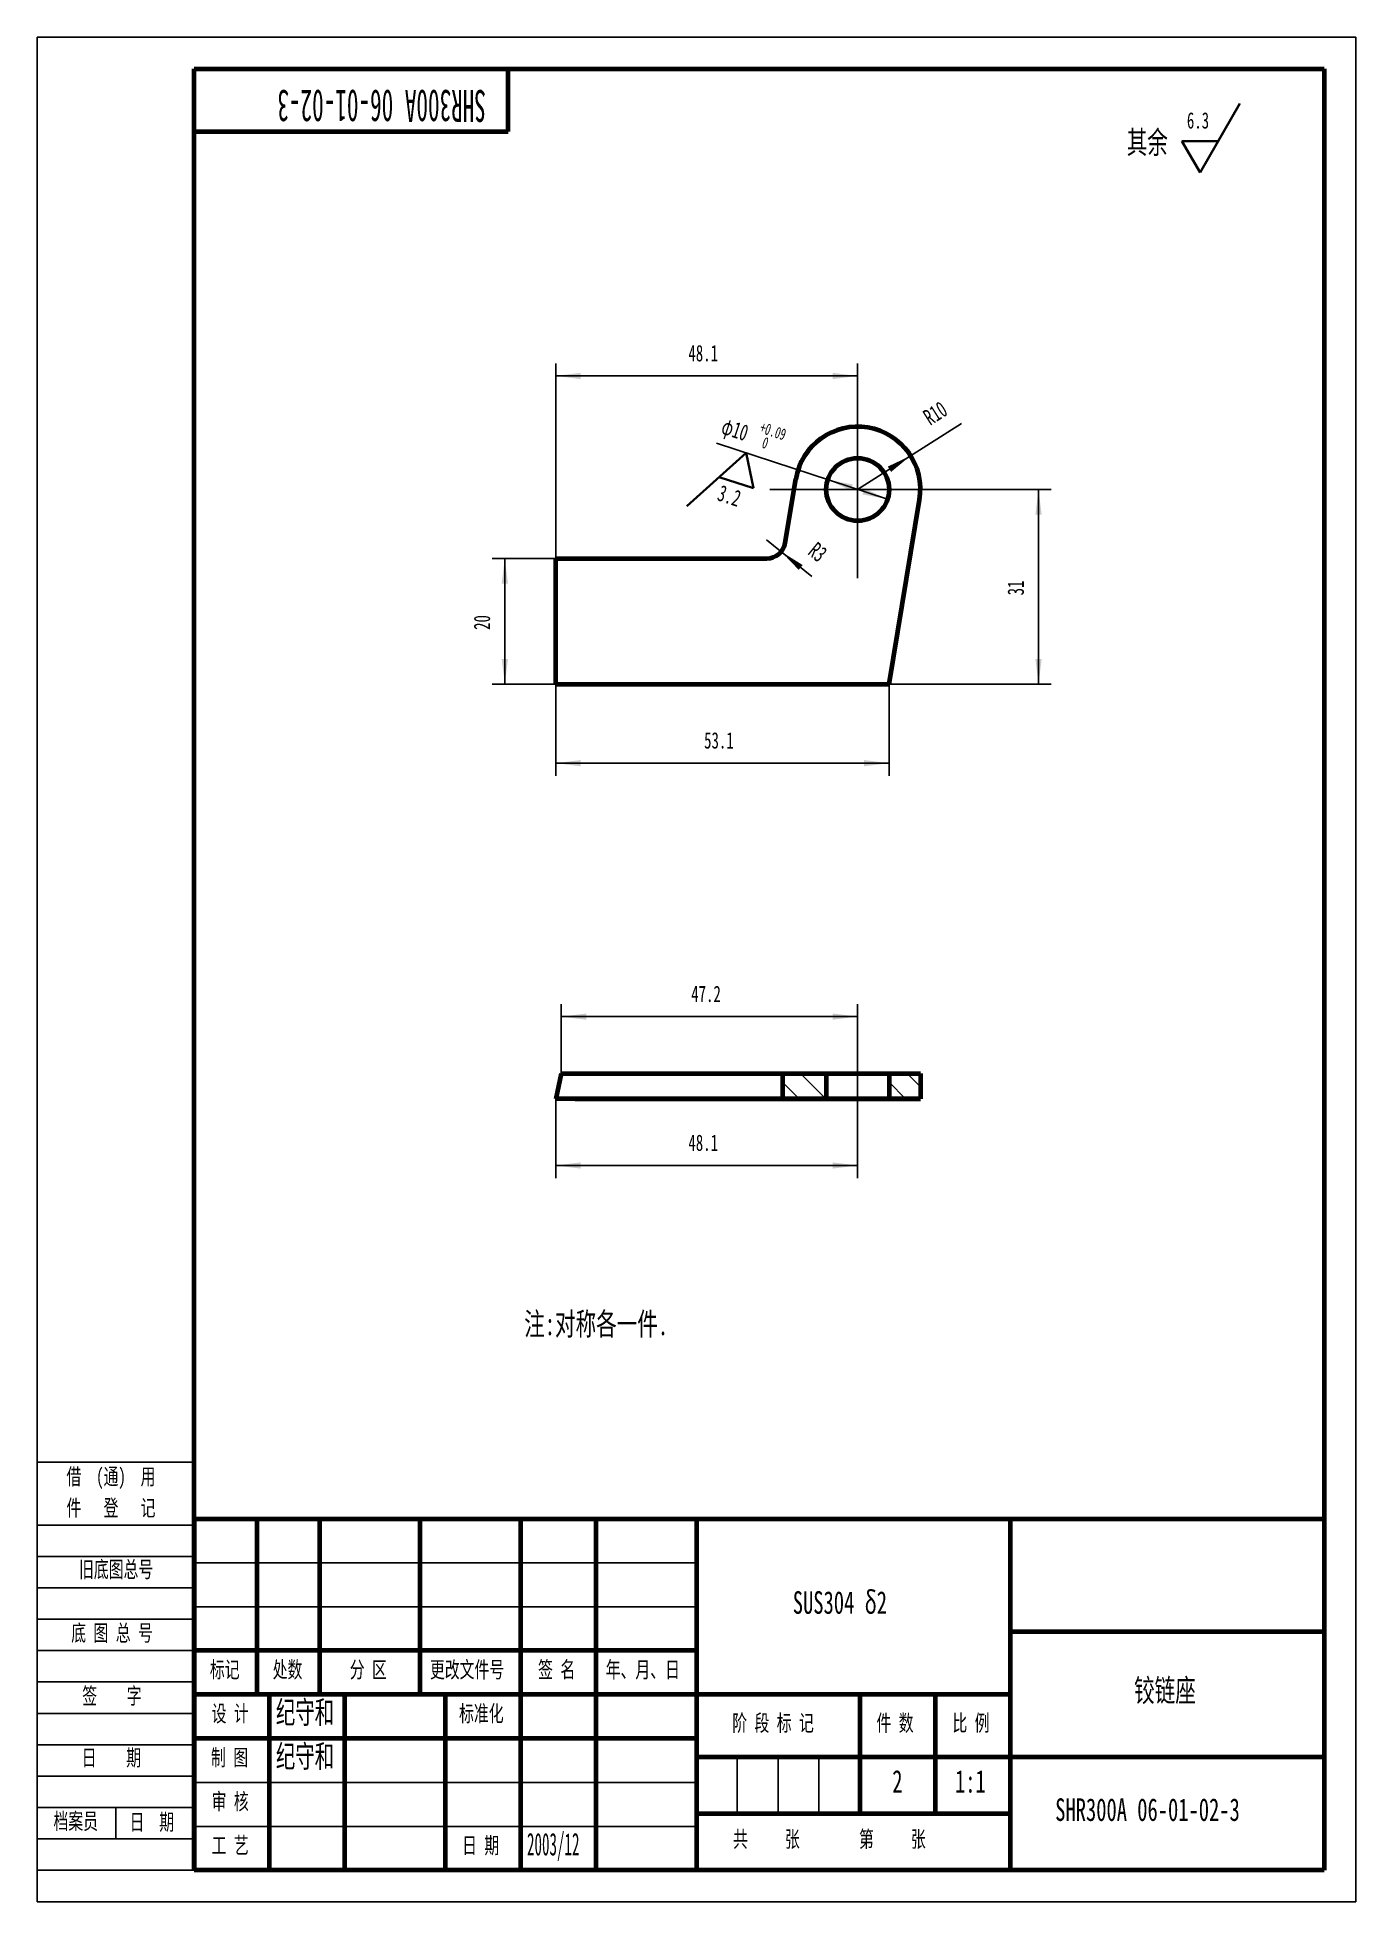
# Model space of a CAD drawing. Header units: millimetres. Extents: x -105 to 105, y -148 to 148.
import ezdxf

# ---------------------------------------------------------------- set-up
doc = ezdxf.new("R2010")
doc.units = ezdxf.units.MM
doc.linetypes.add('EB_DASHDOT', pattern=[39, 30, -3, 3, -3])
for name, color, linetype, lineweight in [('CAXA0', 7, 'Continuous', 70), ('CAXA1', 1, 'EB_DASHDOT', 25), ('CAXA3', 7, 'Continuous', 25), ('CAXA4', 3, 'Continuous', 25), ('CAXA5', 4, 'Continuous', 25)]:
    doc.layers.add(name, color=color, linetype=linetype, lineweight=lineweight)
doc.styles.add('TextStyle0', font='', dxfattribs={"width": 0.629903})
doc.styles.add('TextStyle1', font='', dxfattribs={"width": 0.487796})
doc.styles.add('UserTxtStyle1', font='', dxfattribs={"width": 0.667})
doc.styles.add('UserTxtStyle2', font='', dxfattribs={"width": 0.531908})
doc.styles.add('标准', font='', dxfattribs={"width": 0.667})
doc.styles.get('TextStyle0').set_extended_font_data('FangSong_GB2312')
doc.styles.get('TextStyle1').set_extended_font_data('FangSong_GB2312')
doc.styles.get('UserTxtStyle1').set_extended_font_data('FangSong_GB2312')
doc.styles.get('UserTxtStyle2').set_extended_font_data('FangSong_GB2312')
doc.styles.get('标准').set_extended_font_data('FangSong_GB2312')
doc.dimstyles.new('标准', dxfattribs={"dimtxt": 2.6, "dimasz": 4, "dimexe": 2, "dimexo": 0, "dimtad": 1, "dimdec": 1, "dimdsep": 46, "dimtxsty": '标准', "dimcen": 0, "dimdle": 6, "dimaunit": 1, "dimazin": 2, "dimtfac": 1, "dimtdec": 3, "dimtmove": 0, "dimatfit": 3, "dimfxl": 1, "dimtolj": 1, "dimtzin": 0, "dimarcsym": 0})

# ---------------------------------------------------------------- blocks, each defined once
blk = doc.blocks.new('CAXBLOCK0')
at = {"layer": 'CAXA0', "color": 0, "linetype": 'Continuous', "lineweight": 25}
for p, q in [((16.59, -16.59), (20.59, -20.59)), ((33.56, -16.59), (35.67, -18.7)), ((13.71, -17.95), (16.34, -20.59)), ((30.67, -17.94), (33.31, -20.59))]:
    blk.add_line(p, q, dxfattribs=at)
blk = doc.blocks.new('*CAXBLOCK12')
at = {"layer": 'CAXA4', "linetype": 'Continuous', "lineweight": 25, "transparency": 16777216}
for points in [[(54.48, 76.47), (54.98, 72.47), (53.98, 72.47)], [(54.48, 45.47), (54.98, 49.47), (53.98, 49.47)]]:
    blk.add_hatch(color=0, dxfattribs=at).paths.add_polyline_path(points, flags=0)
at = {"layer": 'CAXA4', "color": 0, "linetype": 'Continuous', "lineweight": 25, "transparency": 16777216}
for p, q in [((39.85, 76.47), (56.48, 76.47)), ((54.48, 45.47), (54.48, 76.47)), ((30.67, 45.47), (56.48, 45.47))]:
    blk.add_line(p, q, dxfattribs=at)
at = {"layer": 'CAXA4', "color": 0, "linetype": 'Continuous', "lineweight": 25, "transparency": 16777216, "insert": (49.54, 59.6), "char_height": 2.6, "attachment_point": 1, "rotation": 90, "style": 'UserTxtStyle1'}
blk.add_mtext('\\fFangSong_GB2312|b0|i0|p34;31', dxfattribs=at)
blk = doc.blocks.new('*CAXBLOCK23')
at = {"layer": 'CAXA4', "linetype": 'Continuous', "lineweight": 25, "transparency": 16777216}
blk.add_hatch(color=0, dxfattribs=at).paths.add_polyline_path([(13.49, 66.57), (16.91, 64.43), (16.28, 63.66)], flags=0)
at = {"layer": 'CAXA4', "color": 0, "linetype": 'Continuous', "lineweight": 25, "transparency": 16777216}
blk.add_line((18.35, 62.62), (11.17, 68.47), dxfattribs=at)
at = {"layer": 'CAXA4', "color": 0, "linetype": 'Continuous', "lineweight": 25, "transparency": 16777216, "insert": (19.23, 68.26), "char_height": 2.6, "attachment_point": 1, "rotation": 320.8137, "style": 'UserTxtStyle1'}
blk.add_mtext('\\fFangSong_GB2312|b0|i0|p34;R3', dxfattribs=at)
blk = doc.blocks.new('CAXBLOCK4')
at = {"color": 0, "attachment_point": 1, "rotation": 341.8184, "style": 'UserTxtStyle1'}
for s, insert, char_height in [('\\fFangSong_GB2312|b0|i0|p34;φ10', (4.57, 87.91), 2.6), ('\\fFangSong_GB2312|b0|i0|p34;+0.09', (10.5, 87.32), 1.8385), ('\\fFangSong_GB2312|b0|i0|p34;0', (10.86, 84.9), 1.8385)]:
    blk.add_mtext(s, dxfattribs=dict(at, insert=insert, char_height=char_height))
blk = doc.blocks.new('*CAXBLOCK34')
at = {"layer": 'CAXA4', "linetype": 'Continuous', "lineweight": 25, "transparency": 16777216}
for points in [[(20.92, 78.03), (24.56, 76.31), (24.88, 77.26)], [(30.42, 74.91), (26.46, 75.68), (26.78, 76.63)]]:
    blk.add_hatch(color=0, dxfattribs=at).paths.add_polyline_path(points, flags=0)
at = {"layer": 'CAXA4', "color": 0, "linetype": 'Continuous', "lineweight": 25, "transparency": 16777216}
blk.add_line((3.16, 83.86), (30.42, 74.91), dxfattribs=at)
blk.add_blockref('CAXBLOCK4', (0, 0), dxfattribs=at)
blk = doc.blocks.new('*CAXBLOCK56')
at = {"layer": 'CAXA4', "linetype": 'Continuous', "lineweight": 25, "transparency": 16777216}
blk.add_hatch(color=0, dxfattribs=at).paths.add_polyline_path([(34.11, 81.84), (30.46, 80.11), (31, 79.27)], flags=0)
at = {"layer": 'CAXA4', "color": 0, "linetype": 'Continuous', "lineweight": 25, "transparency": 16777216}
blk.add_line((42.2, 86.99), (25.67, 76.47), dxfattribs=at)
at = {"layer": 'CAXA4', "color": 0, "linetype": 'Continuous', "lineweight": 25, "transparency": 16777216, "insert": (35.83, 88.78), "char_height": 2.6, "attachment_point": 1, "rotation": 32.4746, "style": 'UserTxtStyle1'}
blk.add_mtext('\\fFangSong_GB2312|b0|i0|p34;R10', dxfattribs=at)
blk = doc.blocks.new('*CAXBLOCK67')
at = {"layer": 'CAXA4', "linetype": 'Continuous', "lineweight": 25, "transparency": 16777216}
for points in [[(-21.53, -7.51), (-17.53, -8.01), (-17.53, -7.01)], [(25.67, -7.51), (21.67, -8.01), (21.67, -7.01)]]:
    blk.add_hatch(color=0, dxfattribs=at).paths.add_polyline_path(points, flags=0)
at = {"layer": 'CAXA4', "color": 0, "linetype": 'Continuous', "lineweight": 25, "transparency": 16777216}
for p, q in [((-21.53, -16.59), (-21.53, -5.51)), ((25.67, -11.65), (25.67, -5.51)), ((-21.53, -7.51), (25.67, -7.51))]:
    blk.add_line(p, q, dxfattribs=at)
at = {"layer": 'CAXA4', "color": 0, "linetype": 'Continuous', "lineweight": 25, "transparency": 16777216, "insert": (-0.84, -2.58), "char_height": 2.6, "attachment_point": 1, "style": 'UserTxtStyle1'}
blk.add_mtext('\\fFangSong_GB2312|b0|i0|p34;47.2', dxfattribs=at)
blk = doc.blocks.new('*CAXBLOCK78')
at = {"layer": 'CAXA4', "linetype": 'Continuous', "lineweight": 25, "transparency": 16777216}
for points in [[(-22.43, -31.22), (-18.43, -31.72), (-18.43, -30.72)], [(25.67, -31.22), (21.67, -31.72), (21.67, -30.72)]]:
    blk.add_hatch(color=0, dxfattribs=at).paths.add_polyline_path(points, flags=0)
at = {"layer": 'CAXA4', "color": 0, "linetype": 'Continuous', "lineweight": 25, "transparency": 16777216}
for p, q in [((-22.43, -20.59), (-22.43, -33.22)), ((25.67, -25.24), (25.67, -33.22)), ((-22.43, -31.22), (25.67, -31.22))]:
    blk.add_line(p, q, dxfattribs=at)
at = {"layer": 'CAXA4', "color": 0, "linetype": 'Continuous', "lineweight": 25, "transparency": 16777216, "insert": (-1.29, -26.29), "char_height": 2.6, "attachment_point": 1, "style": 'UserTxtStyle1'}
blk.add_mtext('\\fFangSong_GB2312|b0|i0|p34;48.1', dxfattribs=at)
blk = doc.blocks.new('*CAXBLOCK89')
at = {"layer": 'CAXA4', "linetype": 'Continuous', "lineweight": 25, "transparency": 16777216}
for points in [[(-22.43, 32.87), (-18.43, 33.37), (-18.43, 32.37)], [(30.67, 32.87), (26.67, 33.37), (26.67, 32.37)]]:
    blk.add_hatch(color=0, dxfattribs=at).paths.add_polyline_path(points, flags=0)
at = {"layer": 'CAXA4', "color": 0, "linetype": 'Continuous', "lineweight": 25, "transparency": 16777216}
for p, q in [((-22.43, 45.47), (-22.43, 30.87)), ((30.67, 45.47), (30.67, 30.87)), ((30.67, 32.87), (-22.43, 32.87))]:
    blk.add_line(p, q, dxfattribs=at)
at = {"layer": 'CAXA4', "color": 0, "linetype": 'Continuous', "lineweight": 25, "transparency": 16777216, "insert": (1.21, 37.8), "char_height": 2.6, "attachment_point": 1, "style": 'UserTxtStyle1'}
blk.add_mtext('\\fFangSong_GB2312|b0|i0|p34;53.1', dxfattribs=at)
blk = doc.blocks.new('*CAXBLOCK910')
at = {"layer": 'CAXA4', "linetype": 'Continuous', "lineweight": 25, "transparency": 16777216}
for points in [[(-30.53, 65.47), (-31.03, 61.47), (-30.03, 61.47)], [(-30.53, 45.47), (-31.03, 49.47), (-30.03, 49.47)]]:
    blk.add_hatch(color=0, dxfattribs=at).paths.add_polyline_path(points, flags=0)
at = {"layer": 'CAXA4', "color": 0, "linetype": 'Continuous', "lineweight": 25, "transparency": 16777216}
for p, q in [((-22.43, 65.47), (-32.53, 65.47)), ((-30.53, 65.47), (-30.53, 45.47)), ((-22.43, 45.47), (-32.53, 45.47))]:
    blk.add_line(p, q, dxfattribs=at)
at = {"layer": 'CAXA4', "color": 0, "linetype": 'Continuous', "lineweight": 25, "transparency": 16777216, "insert": (-35.47, 54.1), "char_height": 2.6, "attachment_point": 1, "rotation": 90, "style": 'UserTxtStyle1'}
blk.add_mtext('\\fFangSong_GB2312|b0|i0|p34;20', dxfattribs=at)
blk = doc.blocks.new('*CAXBLOCK1011')
at = {"layer": 'CAXA4', "linetype": 'Continuous', "lineweight": 25, "transparency": 16777216}
for points in [[(-22.43, 94.55), (-18.43, 95.05), (-18.43, 94.05)], [(25.67, 94.55), (21.67, 95.05), (21.67, 94.05)]]:
    blk.add_hatch(color=0, dxfattribs=at).paths.add_polyline_path(points, flags=0)
at = {"layer": 'CAXA4', "color": 0, "linetype": 'Continuous', "lineweight": 25, "transparency": 16777216}
for p, q in [((-22.43, 65.47), (-22.43, 96.55)), ((25.67, 92.33), (25.67, 96.55)), ((25.67, 94.55), (-22.43, 94.55))]:
    blk.add_line(p, q, dxfattribs=at)
at = {"layer": 'CAXA4', "color": 0, "linetype": 'Continuous', "lineweight": 25, "transparency": 16777216, "insert": (-1.29, 99.48), "char_height": 2.6, "attachment_point": 1, "style": 'UserTxtStyle1'}
blk.add_mtext('\\fFangSong_GB2312|b0|i0|p34;48.1', dxfattribs=at)
blk = doc.blocks.new('CAXBLOCK11', base_point=(80.2, 126.97))
at = {"layer": 'CAXA4', "color": 0, "linetype": 'Continuous', "lineweight": 35}
for p, q in [((80.2, 126.97), (86.55, 137.97)), ((80.2, 126.97), (77.31, 131.97)), ((77.31, 131.97), (83.09, 131.97))]:
    blk.add_line(p, q, dxfattribs=at)
at = {"layer": 'CAXA4', "color": 0, "linetype": 'Continuous', "lineweight": 25, "insert": (78.11, 136.56), "char_height": 2.6, "attachment_point": 1, "style": 'UserTxtStyle1'}
blk.add_mtext('\\fFangSong_GB2312|b0|i0|p34;6.3', dxfattribs=at)
blk = doc.blocks.new('CAXBLOCK12', base_point=(7.92, 82.3))
at = {"layer": 'CAXA4', "color": 0, "linetype": 'Continuous', "lineweight": 35}
for p, q in [((7.92, 82.3), (-1.55, 73.83)), ((7.92, 82.3), (9.1, 76.65)), ((9.1, 76.65), (3.61, 78.45))]:
    blk.add_line(p, q, dxfattribs=at)
at = {"layer": 'CAXA4', "color": 0, "linetype": 'Continuous', "lineweight": 25, "insert": (3.96, 77.26), "char_height": 2.6, "attachment_point": 1, "rotation": 341.8184, "style": 'UserTxtStyle1'}
blk.add_mtext('\\fFangSong_GB2312|b0|i0|p34;3.2', dxfattribs=at)
blk = doc.blocks.new('CAXBLOCK14', base_point=(-80, -143.5))
at = {"layer": 'CAXA3'}
for p, q in [((-80, -78.5), (-105, -78.5)), ((-80, -88.5), (-105, -88.5)), ((-80, -93.5), (-105, -93.5)), ((-80, -98.5), (-105, -98.5)), ((-80, -103.5), (-105, -103.5)), ((-80, -108.5), (-105, -108.5)), ((-80, -113.5), (-105, -113.5)), ((-80, -118.5), (-105, -118.5)), ((-80, -123.5), (-105, -123.5)), ((-80, -128.5), (-105, -128.5)), ((-80, -133.5), (-105, -133.5)), ((-92.5, -138.5), (-92.5, -133.5)), ((-80, -138.5), (-105, -138.5)), ((-80, -143.5), (-105, -143.5))]:
    blk.add_line(p, q, dxfattribs=at)
at = {"layer": 'CAXA0', "linetype": 'Continuous', "lineweight": 25, "char_height": 2.6, "attachment_point": 1}
for s, insert, style in [('\\fFangSong_GB2312|b0|i0|p34;借  (通)  用', (-100.35, -79.47), '标准'), ('\\fFangSong_GB2312|b0|i0|p34;件   登   记', (-100.35, -84.46), '标准'), ('\\fFangSong_GB2312|b0|i0|p34;旧底图总号', (-98.36, -94.25), '标准'), ('\\fFangSong_GB2312|b0|i0|p34;底 图 总 号', (-99.59, -104.38), '标准'), ('\\fFangSong_GB2312|b0|i0|p34;签    字', (-97.84, -114.4), '标准'), ('\\fFangSong_GB2312|b0|i0|p34;日    期', (-97.93, -124.25), 'UserTxtStyle1'), ('\\fFangSong_GB2312|b0|i0|p34;档案员', (-102.42, -134.36), '标准'), ('\\fFangSong_GB2312|b0|i0|p34;日  期', (-90.3, -134.5), '标准')]:
    blk.add_mtext(s, dxfattribs=dict(at, insert=insert, style=style))
blk = doc.blocks.new('CAXBLOCK13', base_point=(100, -143.5))
at = {"layer": 'CAXA0', "linetype": 'Continuous', "lineweight": 70}
for p, q in [((-80, 143.5), (100, 143.5)), ((-80, -143.5), (-80, 143.5)), ((100, 143.5), (100, -143.5)), ((100, -143.5), (-80, -143.5))]:
    blk.add_line(p, q, dxfattribs=at)
at = {"layer": 'CAXA0'}
for p, q in [((-30, 133.5), (-30, 143.5)), ((-80, 133.5), (-30, 133.5))]:
    blk.add_line(p, q, dxfattribs=at)
at = {"layer": 'CAXA3', "linetype": 'Continuous', "lineweight": 25}
for p, q in [((-105, -148.5), (-105, 148.5)), ((-105, 148.5), (105, 148.5)), ((105, 148.5), (105, -148.5)), ((105, -148.5), (-105, -148.5))]:
    blk.add_line(p, q, dxfattribs=at)
at = {"layer": 'CAXA0'}
blk.add_blockref('CAXBLOCK14', (-80, -143.5), dxfattribs=at)
at = {"layer": 'CAXA0', "linetype": 'Continuous', "lineweight": 25, "insert": (-33.54, 135.01), "char_height": 5.1, "attachment_point": 1, "rotation": 180, "style": 'UserTxtStyle2'}
blk.add_mtext('\\fFangSong_GB2312|b0|i0|p34;SHR300A 06-01-02-3', dxfattribs=at)
blk = doc.blocks.new('CAXBLOCK16')
at = {"layer": 'CAXA0', "color": 0, "linetype": 'Continuous', "lineweight": 25, "insert": (-67, -116.534), "char_height": 3.6, "attachment_point": 1, "style": 'TextStyle0'}
blk.add_mtext('\\fFangSong_GB2312|b0|i0|p34;纪守和', dxfattribs=at)
blk = doc.blocks.new('CAXBLOCK17')
at = {"layer": 'CAXA0', "color": 0, "linetype": 'Continuous', "lineweight": 25, "insert": (-67, -123.534), "char_height": 3.6, "attachment_point": 1, "style": 'TextStyle0'}
blk.add_mtext('\\fFangSong_GB2312|b0|i0|p34;纪守和', dxfattribs=at)
blk = doc.blocks.new('CAXBLOCK18')
at = {"layer": 'CAXA0', "color": 0, "linetype": 'Continuous', "lineweight": 25, "insert": (-27, -137.534), "char_height": 3.6, "attachment_point": 1, "style": 'TextStyle1'}
blk.add_mtext('\\fFangSong_GB2312|b0|i0|p34;2003/12', dxfattribs=at)
blk = doc.blocks.new('CAXBLOCK19')
at = {"layer": 'CAXA0', "color": 0, "linetype": 'Continuous', "lineweight": 25, "insert": (31.177589, -127.534), "char_height": 3.6, "attachment_point": 1, "style": 'UserTxtStyle1'}
blk.add_mtext('\\fFangSong_GB2312|b0|i0|p34;2', dxfattribs=at)
blk = doc.blocks.new('CAXBLOCK20')
at = {"layer": 'CAXA0', "color": 0, "linetype": 'Continuous', "lineweight": 25, "insert": (41.172767, -127.534), "char_height": 3.6, "attachment_point": 1, "style": 'UserTxtStyle1'}
blk.add_mtext('\\fFangSong_GB2312|b0|i0|p34;1:1', dxfattribs=at)
blk = doc.blocks.new('CAXBLOCK21')
at = {"layer": 'CAXA0', "color": 0, "linetype": 'Continuous', "lineweight": 25, "insert": (15.33589, -99.034), "char_height": 3.6, "attachment_point": 1, "style": 'UserTxtStyle1'}
blk.add_mtext('\\fFangSong_GB2312|b0|i0|p34;SUS304 δ2', dxfattribs=at)
blk = doc.blocks.new('CAXBLOCK23')
at = {"layer": 'CAXA0', "color": 0, "linetype": 'Continuous', "lineweight": 25, "insert": (69.705534, -113.034), "char_height": 3.6, "attachment_point": 1, "style": 'UserTxtStyle1'}
blk.add_mtext('\\fFangSong_GB2312|b0|i0|p34;铰链座', dxfattribs=at)
blk = doc.blocks.new('CAXBLOCK24')
at = {"layer": 'CAXA0', "color": 0, "linetype": 'Continuous', "lineweight": 25, "insert": (57.136602, -132.034), "char_height": 3.6, "attachment_point": 1, "style": 'UserTxtStyle1'}
blk.add_mtext('\\fFangSong_GB2312|b0|i0|p34;SHR300A 06-01-02-3', dxfattribs=at)

msp = doc.modelspace()

# ---------------------------------------------------------------- linework, layer by layer
at = {"layer": 'CAXA0'}
for p, q in [((14.13, 67.98), (15.8, 78.1)), ((30.67, 45.47), (35.54, 74.83)), ((-22.43, 65.47), (11.17, 65.47)), ((-22.43, 45.47), (-22.43, 65.47)), ((-22.43, 45.47), (30.67, 45.47)), ((-21.53, -16.59), (-22.43, -20.59)), ((-21.53, -16.59), (35.67, -16.59)), ((13.71, -16.59), (13.71, -20.59)), ((20.67, -16.59), (20.67, -20.59)), ((30.67, -16.59), (30.67, -20.59)), ((35.67, -16.59), (35.67, -20.59)), ((35.67, -20.59), (-22.43, -20.59)), ((-19.33, -20.59), (35.67, -20.59))]:
    msp.add_line(p, q, dxfattribs=at)
at = {"layer": 'CAXA0', "linetype": 'Continuous', "lineweight": 70}
for p, q in [((-80, -87.5), (100, -87.5)), ((-80, -87.5), (-80, -143.5)), ((-70, -115.5), (-70, -87.5)), ((-60, -115.5), (-60, -87.5)), ((-44, -115.5), (-44, -87.5)), ((-28, -115.5), (-28, -87.5)), ((-16, -115.5), (-16, -87.5)), ((0, -87.5), (0, -143.5)), ((50, -143.5), (50, -87.5)), ((100, -87.5), (100, -143.5)), ((100, -105.5), (50, -105.5)), ((0, -108.5), (-80, -108.5)), ((50, -115.5), (-80, -115.5)), ((-68, -143.5), (-68, -115.5)), ((-56, -143.5), (-56, -115.5)), ((-40, -143.5), (-40, -115.5)), ((-28, -143.5), (-28, -115.5)), ((-16, -143.5), (-16, -115.5)), ((26, -115.5), (26, -134.5)), ((38, -115.5), (38, -134.5)), ((0, -122.5), (-80, -122.5)), ((50, -125.5), (0, -125.5)), ((100, -125.5), (50, -125.5)), ((50, -134.5), (0, -134.5)), ((100, -143.5), (-80, -143.5))]:
    msp.add_line(p, q, dxfattribs=at)
at = {"layer": 'CAXA0'}
msp.add_circle((25.67, 76.47), 5, dxfattribs=at)
for centre, radius, start, end in [((25.67, 76.47), 10, 350.5922, 170.5922), ((11.17, 68.47), 3, 270, 350.5922)]:
    msp.add_arc(centre, radius, start, end, dxfattribs=at)
at = {"layer": 'CAXA1'}
for p, q in [((25.67, 92.33), (25.67, 61.98)), ((11.67, 76.47), (39.85, 76.47)), ((25.67, -11.65), (25.67, -25.24))]:
    msp.add_line(p, q, dxfattribs=at)
at = {"layer": 'CAXA3', "linetype": 'Continuous', "lineweight": 25}
for p, q in [((0, -94.5), (-80, -94.5)), ((0, -101.5), (-80, -101.5)), ((6.5, -125.5), (6.5, -134.5)), ((13, -125.5), (13, -134.5)), ((19.5, -125.5), (19.5, -134.5)), ((0, -129.5), (-80, -129.5)), ((0, -136.5), (-80, -136.5))]:
    msp.add_line(p, q, dxfattribs=at)

# ---------------------------------------------------------------- block references
at = {"layer": 'CAXA0'}
for name, p in [('CAXBLOCK13', (100, -143.5)), ('CAXBLOCK21', (0, 0)), ('CAXBLOCK23', (0, 0)), ('CAXBLOCK16', (0, 0)), ('CAXBLOCK17', (0, 0)), ('CAXBLOCK19', (0, 0)), ('CAXBLOCK20', (0, 0)), ('CAXBLOCK24', (0, 0)), ('CAXBLOCK18', (0, 0))]:
    msp.add_blockref(name, p, dxfattribs=at)
at = {"layer": 'CAXA4'}
for name, p in [('CAXBLOCK11', (80.2, 126.97)), ('CAXBLOCK12', (7.92, 82.3))]:
    msp.add_blockref(name, p, dxfattribs=at)
at = {"layer": 'CAXA5'}
msp.add_blockref('CAXBLOCK0', (0, 0), dxfattribs=at)

# ---------------------------------------------------------------- texts
at = {"layer": 'CAXA4', "linetype": 'Continuous', "lineweight": 25, "attachment_point": 1}
for s, insert, char_height, style in [('\\fFangSong_GB2312|b0|i0|p34;其余', (68.53, 133.58), 3.6, 'UserTxtStyle1'), ('\\fFangSong_GB2312|b0|i0|p34;注:对称各一件.', (-27.44, -54.66), 3.6, 'UserTxtStyle1'), ('\\fFangSong_GB2312|b0|i0|p34;标记', (-77.51, -110.22), 2.6, '标准'), ('\\fFangSong_GB2312|b0|i0|p34;处数', (-67.51, -110.22), 2.6, '标准'), ('\\fFangSong_GB2312|b0|i0|p34;更改文件号', (-42.46, -110.22), 2.6, '标准'), ('\\fFangSong_GB2312|b0|i0|p34;签 名', (-25.23, -110.22), 2.6, '标准'), ('\\fFangSong_GB2312|b0|i0|p34;年、月、日', (-14.46, -110.22), 2.6, '标准'), ('\\fFangSong_GB2312|b0|i0|p34;分 区', (-55.23, -110.22), 2.6, '标准'), ('\\fFangSong_GB2312|b0|i0|p34;设 计', (-77.23, -117.22), 2.6, '标准'), ('\\fFangSong_GB2312|b0|i0|p34;设 计', (-77.23, -117.22), 2.6, '标准'), ('\\fFangSong_GB2312|b0|i0|p34;标准化', (-37.82, -117.22), 2.6, '标准'), ('\\fFangSong_GB2312|b0|i0|p34;阶 段 标 记', (5.69, -118.72), 2.6, '标准'), ('\\fFangSong_GB2312|b0|i0|p34;件 数', (28.67, -118.72), 2.6, 'UserTxtStyle1'), ('\\fFangSong_GB2312|b0|i0|p34;比 例', (40.77, -118.72), 2.6, '标准'), ('\\fFangSong_GB2312|b0|i0|p34;制 图', (-77.33, -124.22), 2.6, 'UserTxtStyle1'), ('\\fFangSong_GB2312|b0|i0|p34;审 核', (-77.23, -131.22), 2.6, '标准'), ('\\fFangSong_GB2312|b0|i0|p34;工 艺', (-77.23, -138.22), 2.6, '标准'), ('\\fFangSong_GB2312|b0|i0|p34;日 期', (-37.33, -138.22), 2.6, 'UserTxtStyle1'), ('\\fFangSong_GB2312|b0|i0|p34;共     张        第     张', (5.82, -137.22), 2.6, 'UserTxtStyle1')]:
    msp.add_mtext(s, dxfattribs=dict(at, insert=insert, char_height=char_height, style=style))

# ---------------------------------------------------------------- dimensions: what is measured, and where the dimension line sits
at = {"layer": 'CAXA4'}
for base, p1, p2, text, picture, middle in [((-10.85, 94.55), (25.67, 92.33), (-22.43, 65.47), '\\fFangSong_GB2312;48.1', '*CAXBLOCK1011', (1.62, 97.7)), ((18.36, -7.51), (-21.53, -16.59), (25.67, -11.65), '\\fFangSong_GB2312;47.2', '*CAXBLOCK67', (2.07, -4.36)), ((12.24, -31.22), (-22.43, -20.59), (25.67, -25.24), '\\fFangSong_GB2312;48.1', '*CAXBLOCK78', (1.62, -28.07))]:
    dim = msp.add_linear_dim(base=base, p1=p1, p2=p2, text=text, dimstyle='标准', dxfattribs=at)
    dim.commit()
    dim.dimension.update_dxf_attribs({"geometry": picture, "text_midpoint": middle})
for center, mpoint, text, picture, middle in [((25.67, 76.47), (34.11, 81.84), '\\fFangSong_GB2312;R10', '*CAXBLOCK56', (38.59, 88.43)), ((11.17, 68.47), (13.49, 66.57), '\\fFangSong_GB2312;R3', '*CAXBLOCK23', (19.16, 66.02))]:
    dim = msp.add_radius_dim(center=center, mpoint=mpoint, text=text, dimstyle='标准', dxfattribs=at)
    dim.commit()
    dim.dimension.update_dxf_attribs({"geometry": picture, "text_midpoint": middle})
dim = msp.add_diameter_dim_2p(p1=(30.42, 74.91), p2=(20.92, 78.03), text='\\fFangSong_GB2312;φ10\\S+0.09^ 0;', dimstyle='标准', dxfattribs=at)
dim.commit()
dim.dimension.update_dxf_attribs({"geometry": '*CAXBLOCK34', "text_midpoint": (9.59, 84.96)})
for base, p1, p2, angle, text, picture, middle in [((54.48, 60.82), (30.67, 45.47), (39.85, 76.47), 90, '\\fFangSong_GB2312;31', '*CAXBLOCK12', (51.33, 60.97)), ((-30.53, 53.51), (-22.43, 65.47), (-22.43, 45.47), 90, '\\fFangSong_GB2312;20', '*CAXBLOCK910', (-33.68, 55.47)), ((-1.94, 32.87), (30.67, 45.47), (-22.43, 45.47), 180, '\\fFangSong_GB2312;53.1', '*CAXBLOCK89', (4.12, 36.02))]:
    dim = msp.add_linear_dim(base=base, p1=p1, p2=p2, angle=angle, text=text, dimstyle='标准', dxfattribs=at)
    dim.commit()
    dim.dimension.update_dxf_attribs({"geometry": picture, "text_midpoint": middle})

doc.saveas('drawing.dxf')
